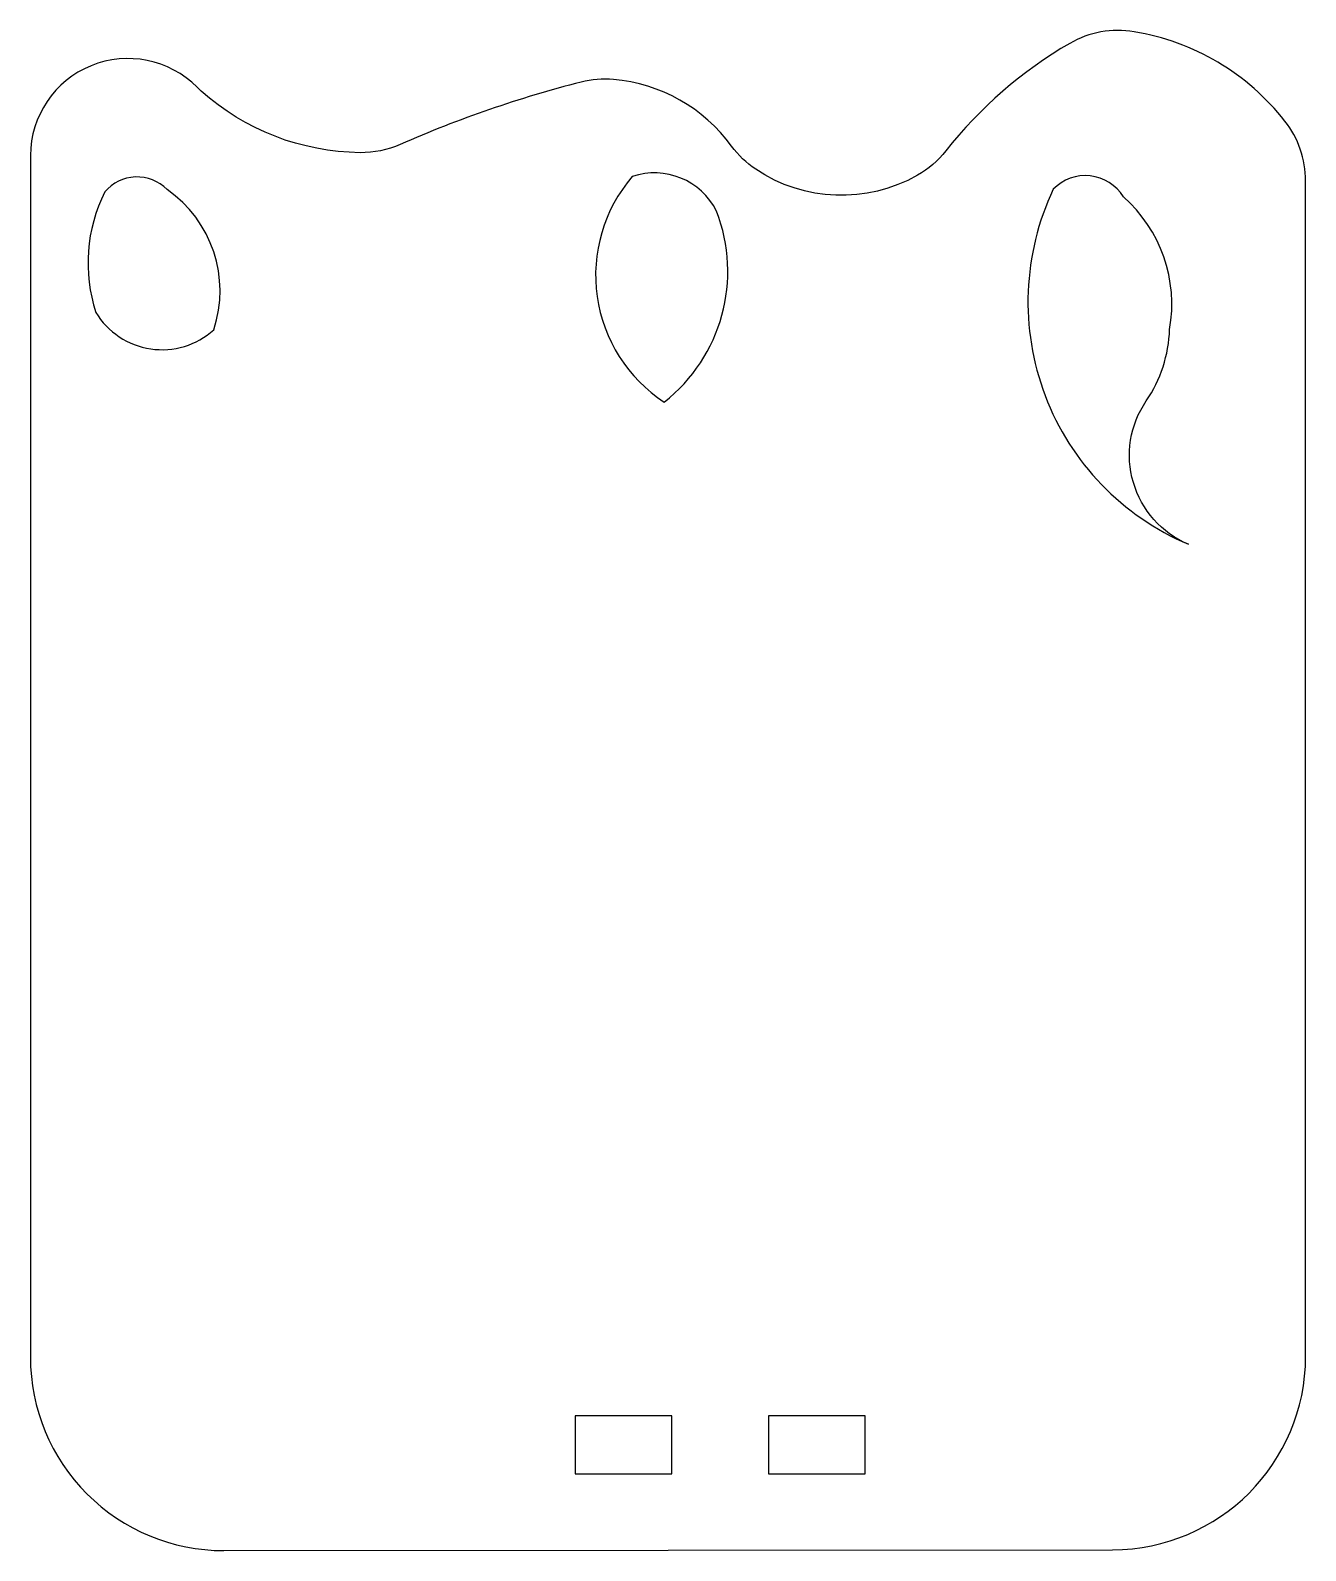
# Model space of a CAD drawing. Header units: millimetres. Extents: x 10 to 76, y -12.9 to 65.7.
import ezdxf

# ---------------------------------------------------------------- set-up
doc = ezdxf.new("R2010")
doc.units = ezdxf.units.MM
doc.layers.add('Corte exterior', color=1, linetype='Continuous', true_color=0xff0000)

msp = doc.modelspace()

# ---------------------------------------------------------------- linework, layer by layer
at = {"layer": 'Corte exterior'}
for points in [[(9.998, -2.939, 0.414499), (20.008, -12.939), (66.01, -12.894, 0.413868), (75.998, -2.894), (75.998, 57.946, 0.167993), (74.931, 61.034, 0.187217), (67.12, 65.662, 0.17386), (63.799, 65.059, 0.095535), (57.375, 59.489, -0.097411), (55.913, 58.231, -0.284182), (47.539, 58.544, -0.087245), (46.29, 59.743, 0.216154), (40.177, 63.191, 0.084458), (38.505, 63.056, 0.041343), (29.133, 59.825, -0.106732), (27.065, 59.402, -0.181236), (18.838, 62.586, -0.014763), (18.624, 62.789, 0.666082), (9.998, 59.261), (9.998, 49.802), (9.998, 5.563)], [(42.806, 46.496, 0.329388), (45.513, 56.375, 0.374166), (41.152, 58.168, 0.453805)], [(13.382, 51.139, 0.47187), (19.489, 50.24, 0.333292), (17.071, 57.495, 0.4414), (13.847, 57.371, 0.196611)], [(69.93, 39.138, -0.473522), (67.753, 46.561, 0.142982), (68.959, 50.257, 0.261779), (66.567, 57.124, 0.487489), (62.941, 57.509, 0.426444)]]:
    msp.add_lwpolyline(points, format="xyb", close=True, dxfattribs=at)
for points in [[(38.198, -8.959), (43.198, -8.959), (43.198, -5.959), (38.198, -5.959)], [(48.198, -8.959), (53.198, -8.959), (53.198, -5.959), (48.198, -5.959)]]:
    msp.add_lwpolyline(points, close=True, dxfattribs=at)

doc.saveas('drawing.dxf')
